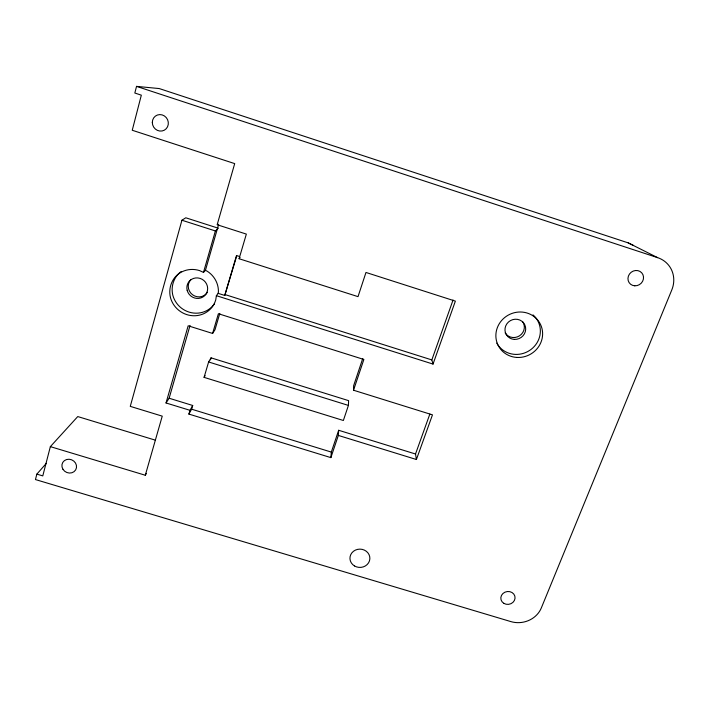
<?xml version="1.0" encoding="UTF-8"?>
<svg xmlns="http://www.w3.org/2000/svg" width="709" height="709" viewBox="0 0 709 709"><rect width="100%" height="100%" fill="white"/><g stroke="black" fill="none" stroke-linecap="round" stroke-linejoin="round"><path stroke-width="1.06" d="M416.413 459.512L415.518 454.008L338.663 430.274L338.335 435.432L416.413 459.512L432.472 414.854L353.525 390.225L353.623 385.731L362.742 358.524M348.42 405.415L348.598 400.638L211.06 357.841L208.614 361.971L204.077 377.365L343.36 420.49L348.42 405.415L208.614 361.971M190.003 410.325L166.03 402.969L169.132 398.236L192.706 405.477L190.003 410.325L188.895 414.083L330.873 457.624L331.325 452.085L338.663 430.274M205.433 270.359L207.09 271.13A23.521 22.537 36.3 0 1 218.416 291.612L218.15 293.358L216.378 295.688L215.749 299.863A23.822 22.803 36.1 0 1 192.945 315.735A23.822 22.803 36.1 0 1 170.47 297.576C168.512 289.715 170.816 281.118 176.665 275.473A23.822 22.803 36.1 0 1 199.504 270.572L203.483 272.416L205.433 270.359L218.664 224.274M46.36 463.314L36.85 474.126L35.45 479.559L510.897 621.607A23.814 21.403 -10.4 0 0 541.304 607.976L671.795 289.937A26.703 24.753 -38.4 0 0 657.633 257.651L628.218 242.886L159.241 88.563L136.536 86.374L134.825 93.03L141.33 95.166L132.246 130.261L234.697 163.611L217.167 224.735L246.351 234.094L239.084 258.723L358.018 296.646L365.977 272.46L455.373 301.13L433.031 364.08L216.378 295.688M155.111 440.085L77.76 416.564L50.357 446.635L42.779 475.899L36.85 474.126M218.505 228.28L185.785 217.787L181.929 220.233L130.27 406.363L162.246 416.148L145.301 475.243L50.357 446.635M166.03 402.969L188.169 325.803L212.594 333.443L214.987 329.756L219.799 313.413M203.483 272.416L215.385 230.948L217.202 229.388M169.132 398.236L190.056 325.404M212.594 333.443L218.39 313.724L363.868 359.472L353.525 390.225M218.15 293.358L224.762 295.44L236.505 255.532L239.562 256.507M188.895 414.083L191.616 409.19L192.706 405.477M224.762 295.44L236.709 255.958M210.458 359.871L211.06 357.841M330.873 457.624L338.335 435.432M433.031 364.08L431.834 359.924L453.051 300.004M415.518 454.008L429.84 414.091M204.077 377.365L205.078 375.619M145.301 475.243L146.382 473.39M239.084 258.723L240.085 257.464M191.616 409.19L331.325 452.085M225.311 294.669L431.834 359.924M181.929 220.233L215.385 230.948M136.536 86.374L657.633 257.651M628.218 242.886L633.571 245.5M522.533 321.505A10.387 9.908 -28.5 0 1 519.564 335.782A10.387 9.908 -28.5 0 1 505.162 332.867M207.436 292.268A10.475 10.05 36.8 0 1 192.547 294.749A10.475 10.05 36.8 0 1 190.721 279.771M533.008 314.893A23.326 22.227 -28.2 0 1 531.245 349.271A23.326 22.227 -28.2 0 1 496.787 343.121M214.597 303.665A23.521 22.537 36.3 0 1 191.483 312.722A23.521 22.537 36.3 0 1 172.819 295.219C170.887 287.455 173.164 278.956 178.943 273.382A23.521 22.537 36.3 0 1 181.247 271.503M516.967 357.442A23.619 22.484 -27.9 0 0 540.533 324.509A23.619 22.484 -27.9 0 0 500.235 322.267A23.619 22.484 -27.9 0 0 516.967 357.442M514.362 339.398A10.475 9.988 -28.4 0 0 524.757 324.74A10.475 9.988 -28.4 0 0 506.882 323.8A10.475 9.988 -28.4 0 0 514.362 339.398M354.465 565.933A9.97 9.155 0.7 0 0 369.859 558.798A9.97 9.155 0.7 0 0 355.404 550.104A9.97 9.155 0.7 0 0 354.465 565.933M187.167 290.3A10.564 10.121 36.6 0 0 204.52 295.813A10.564 10.121 36.6 0 0 200.071 278.398A10.564 10.121 36.6 0 0 187.167 290.3M503.824 603.341A7.143 6.434 -9.8 0 0 515.035 598.307A7.143 6.434 -9.8 0 0 504.959 592.175A7.143 6.434 -9.8 0 0 503.824 603.341M634.785 285.807A8.012 7.445 -38.7 0 0 642.93 274.667A8.012 7.445 -38.7 0 0 629.53 273.966A8.012 7.445 -38.7 0 0 634.785 285.807M62.941 469.269A7.453 6.78 25.7 0 0 75.641 469.925A7.453 6.78 25.7 0 0 69.074 459.246A7.453 6.78 25.7 0 0 62.941 469.269M152.311 122.427A8.366 7.905 60.7 0 0 164.32 130.19A8.366 7.905 60.7 0 0 164.355 115.913A8.366 7.905 60.7 0 0 152.311 122.427"/></g></svg>
